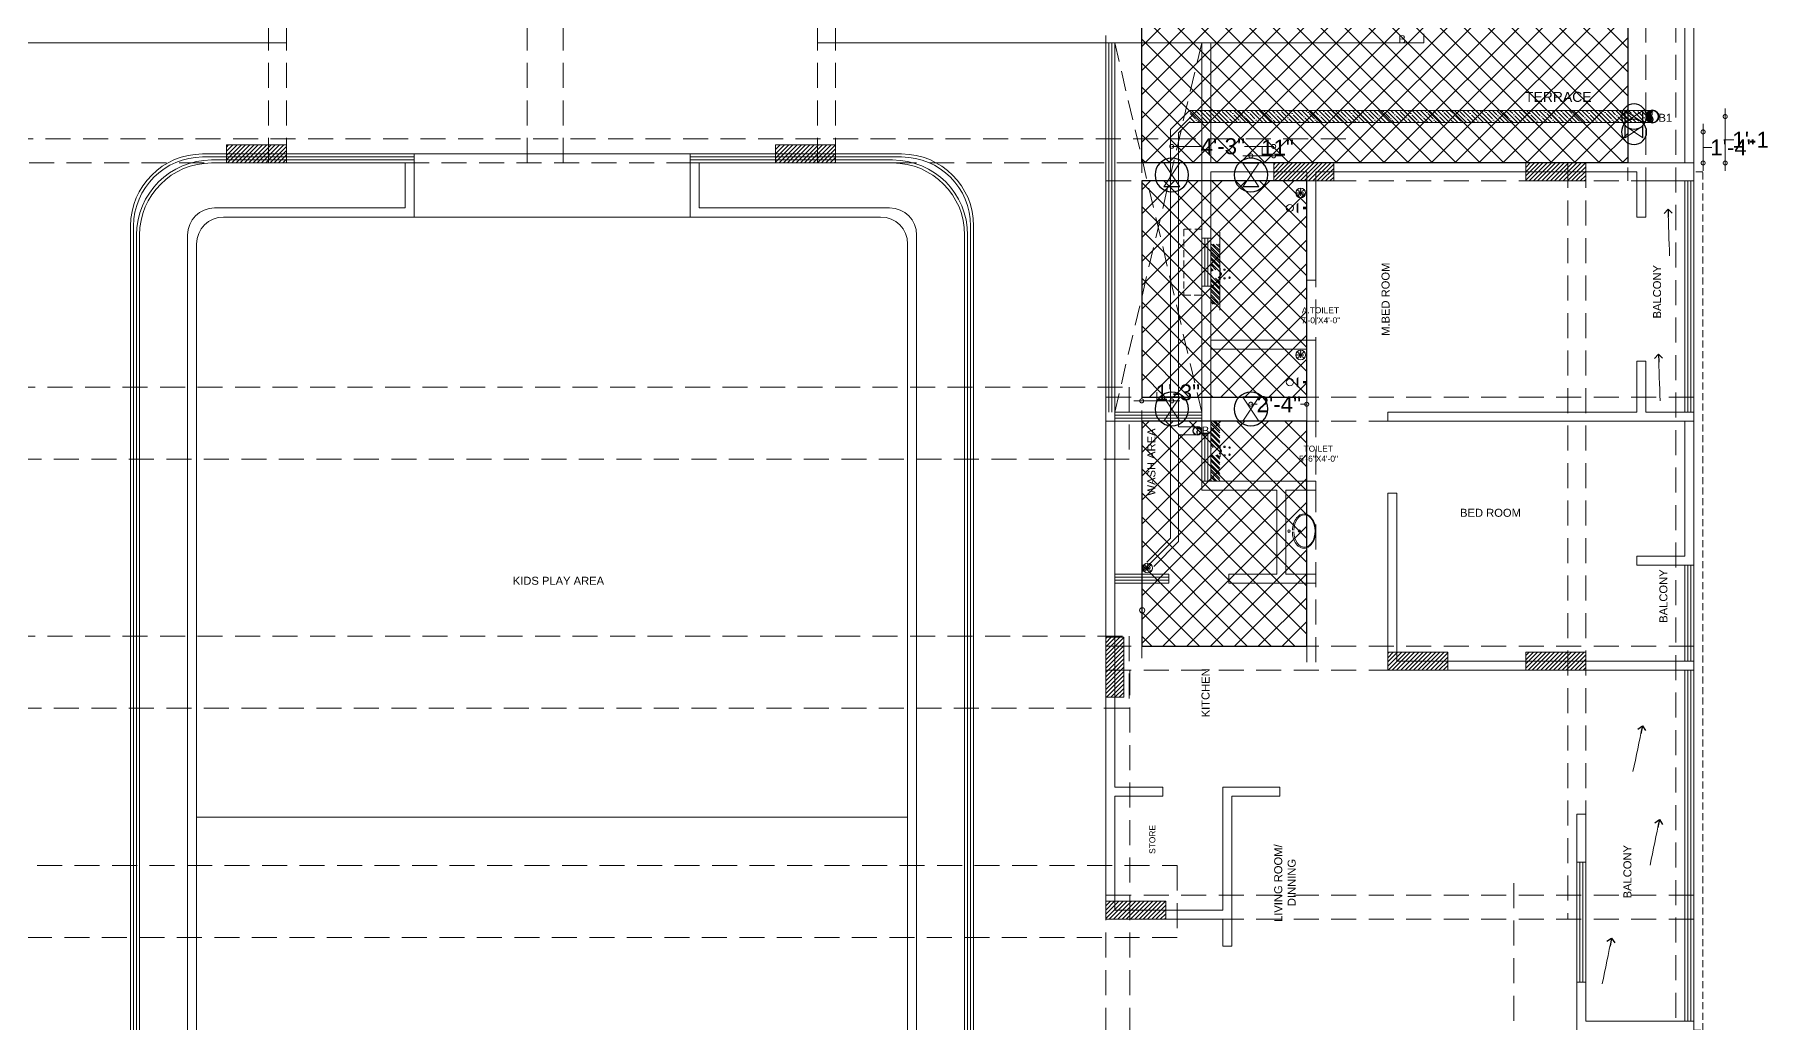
# Model space of a CAD drawing. Header units: inches. Extents: x 1807 to 67852, y 1160 to 20242.
# Drawn here: x 16992 to 17857, y 6923 to 7417 of the extents above; entities that cross this region are included whole.
import ezdxf

# ---------------------------------------------------------------- set-up
doc = ezdxf.new("R2010")
doc.units = ezdxf.units.IN
doc.header["$MEASUREMENT"] = 0
doc.header["$PDMODE"] = 35
doc.linetypes.add('DASHED', pattern=[0.75, 0.5, -0.25])
doc.layers.get('0').update_dxf_attribs({"lineweight": 20})
for name, color, linetype, lineweight in [('$TD_AUDIT_GENERATED_(67B1F)', 8, 'Continuous', 15), ('02WINDOW & DOTTED', 8, 'Continuous', 20), ('06DIM', 194, 'Continuous', 15), ('4 upvc pip hatch', 6, 'Continuous', 5), ('4. UPCV', 6, 'Continuous', 30), ('AP_TEXT', 7, 'Continuous', 13), ('Bathing', 3, 'Continuous', 30), ('COLD WATER', 4, 'Continuous', 30), ('column_01', 7, 'Continuous', 18), ('CUT OUT', 4, 'Continuous', 30), ('Dummy wall', 8, 'Continuous', 18), ('HATCH', 8, 'Continuous', 0), ('HOT LINE', 1, 'Continuous', 30), ('N.WALL', 7, 'Continuous', 25), ('PROJ.', 8, 'DASHED', 20), ('RAILING', 8, 'Continuous', 25), ('Railing 01', 8, 'Continuous', 18), ('SHOP TEXT', 7, 'Continuous', 15), ('SUNK', 216, 'Continuous', 30), ('SUNK HTACH', 165, 'Continuous', 15), ('wall', 7, 'Continuous', 20), ('WINDOW', 8, 'Continuous', 15)]:
    doc.layers.add(name, color=color, linetype=linetype, lineweight=lineweight)
doc.styles.add('Krupalu', font='arial.ttf', dxfattribs={"height": 8})
doc.styles.add('Krupalu 1', font='arial.ttf')
doc.dimstyles.new('Krupalu', dxfattribs={"dimtxt": 4, "dimasz": 4, "dimexe": 0, "dimexo": 0, "dimgap": 0.09, "dimtad": 0, "dimtoh": 1, "dimdec": 0, "dimzin": 3, "dimdsep": 46, "dimlunit": 4, "dimtxsty": 'Krupalu', "dimblk": 'DOTSMALL', "dimcen": 0, "dimse1": 1, "dimse2": 1, "dimclrd": 256, "dimclre": 256, "dimclrt": 7, "dimadec": 0, "dimazin": 0, "dimtfac": 1, "dimtdec": 0, "dimtofl": 0, "dimtmove": 1, "dimatfit": 0, "dimldrblk": 'OPEN90', "dimfxl": 1, "dimtolj": 1, "dimtzin": 0, "dimlwd": -1, "dimarcsym": 0})
pattern_1 = [(45, (-2883.8112, 0), (-1.0606601718, 1.0606601718), [])]
pattern_2 = [(315, (-73972.433, 19385.707), (1.325825215, 1.325825215), []), (315, (-73972.433, 19384.8231), (1.325825215, 1.325825215), [])]
pattern_3 = [(45, (11951.298, -57380.249), (-5.9662135, 5.9662135), []), (135, (11951.298, -57380.249), (-5.9662135, -5.9662135), [])]

# ---------------------------------------------------------------- blocks, each defined once
blk = doc.blocks.new('dfhtutrut')
at = {"layer": 'HATCH'}
h = blk.add_hatch(dxfattribs=at)
h.set_pattern_fill('ANSI31', color=256, scale=12, style=0)
h.set_pattern_definition(pattern_1)
h.paths.add_polyline_path([(142529.43, -630244.48), (142499.43, -630244.48), (142499.43, -630253.48), (142529.43, -630253.48)])
h = blk.add_hatch(dxfattribs=at)
h.set_pattern_fill('ANSI31', color=256, scale=12, style=0)
h.set_pattern_definition(pattern_1)
h.paths.add_polyline_path([(142803.93, -630244.48), (142773.93, -630244.48), (142773.93, -630253.48), (142803.93, -630253.48)])
h = blk.add_hatch(dxfattribs=at)
h.set_pattern_fill('ANSI31', color=256, scale=12, style=0)
h.set_pattern_definition(pattern_1)
h.paths.add_polyline_path([(143022.93, -630262.48), (143052.93, -630262.48), (143052.93, -630253.48), (143022.93, -630253.48)])
h = blk.add_hatch(dxfattribs=at)
h.set_pattern_fill('ANSI31', color=256, scale=12, style=0)
h.set_pattern_definition(pattern_1)
h.paths.add_polyline_path([(143178.93, -630262.48), (143148.93, -630262.48), (143148.93, -630253.48), (143178.93, -630253.48)])
h = blk.add_hatch(dxfattribs=at)
h.set_pattern_fill('ANSI31', color=256, scale=12, style=0)
h.set_pattern_definition(pattern_1)
h.paths.add_polyline_path([(142938.93, -630490.48), (142938.93, -630520.48), (142947.93, -630520.48), (142947.93, -630490.48)])
h = blk.add_hatch(dxfattribs=at)
h.set_pattern_fill('ANSI31', color=256, scale=12, style=0)
h.set_pattern_definition(pattern_1)
h.paths.add_polyline_path([(143079.93, -630506.98), (143109.93, -630506.98), (143109.93, -630497.98), (143079.93, -630497.98)])
h = blk.add_hatch(dxfattribs=at)
h.set_pattern_fill('ANSI31', color=256, scale=12, style=0)
h.set_pattern_definition(pattern_1)
h.paths.add_polyline_path([(143178.93, -630506.98), (143148.93, -630506.98), (143148.93, -630497.98), (143178.93, -630497.98)])
h = blk.add_hatch(dxfattribs=at)
h.set_pattern_fill('ANSI31', color=256, scale=12, style=0)
h.set_pattern_definition(pattern_1)
h.paths.add_polyline_path([(142938.93, -630631.48), (142968.93, -630631.48), (142968.93, -630622.48), (142938.93, -630622.48)])
at = {"layer": 'column_01'}
for points in [[(142529.43, -630244.48), (142499.43, -630244.48), (142499.43, -630253.48), (142529.43, -630253.48)], [(142803.93, -630244.48), (142773.93, -630244.48), (142773.93, -630253.48), (142803.93, -630253.48)], [(143022.93, -630262.48), (143052.93, -630262.48), (143052.93, -630253.48), (143022.93, -630253.48)], [(143178.93, -630262.48), (143148.93, -630262.48), (143148.93, -630253.48), (143178.93, -630253.48)], [(142938.93, -630490.48), (142938.93, -630520.48), (142947.93, -630520.48), (142947.93, -630490.48)], [(143079.93, -630506.98), (143109.93, -630506.98), (143109.93, -630497.98), (143079.93, -630497.98)], [(143178.93, -630506.98), (143148.93, -630506.98), (143148.93, -630497.98), (143178.93, -630497.98)], [(142938.93, -630631.48), (142968.93, -630631.48), (142968.93, -630622.48), (142938.93, -630622.48)]]:
    blk.add_lwpolyline(points, close=True, dxfattribs=at)
blk = doc.blocks.new('_DotSmall')
at = {"color": 0, "linetype": 'ByBlock', "const_width": 0.5}
blk.add_lwpolyline([(-0.0625, 0, 1), (0.0625, 0, 1)], format="xyb", close=True, dxfattribs=at)
blk = doc.blocks.new('_Open90')
at = {"color": 0, "linetype": 'ByBlock', "lineweight": -2}
for p, q in [((0, 0), (-1, 0)), ((-0.5, 0.5), (0, 0)), ((0, 0), (-0.5, -0.5))]:
    blk.add_line(p, q, dxfattribs=at)
blk = doc.blocks.new('zw$137B')
at = {"layer": '$TD_AUDIT_GENERATED_(67B1F)', "linetype": 'DASHED', "lineweight": -2, "ltscale": 25}
for p, q in [((-144, -268.5), (-144, 94.5)), ((-135, -268.5), (-135, 94.5)), ((130.5, -268.5), (130.5, 85.5)), ((139.5, -268.5), (139.5, 85.5)), ((535.5, 85.5), (535.5, -277.5)), ((544.5, 85.5), (544.5, -277.5)), ((559.5, 85.5), (559.5, -1140)), ((568.5, 85.5), (568.5, -1140)), ((274.5, -148.5), (274.5, -516)), ((292.5, -148.5), (292.5, -516)), ((394.5, -256.5), (-291, -256.5)), ((292.5, -268.5), (-291, -268.5)), ((568.5, -268.5), (394.5, -268.5)), ((505.5, -268.5), (505.5, -646.5)), ((514.5, -268.5), (514.5, -646.5)), ((568.5, -277.5), (274.5, -277.5)), ((568.5, -385.5), (274.5, -385.5)), ((568.5, -397.5), (274.5, -397.5)), ((568.5, -510), (274.5, -510)), ((568.5, -522), (274.5, -522)), ((274.5, -522), (274.5, -1140)), ((286.5, -522), (286.5, -1140)), ((568.5, -634.5), (274.5, -634.5)), ((568.5, -646.5), (274.5, -646.5))]:
    blk.add_line(p, q, dxfattribs=at)
at = {"layer": '$TD_AUDIT_GENERATED_(67B1F)', "color": 3, "linetype": 'DASHED', "lineweight": -2, "ltscale": 25}
for p, q in [((-14.66, -268.5), (-14.66, -148.5)), ((3.34, -268.5), (3.34, -148.5))]:
    blk.add_line(p, q, dxfattribs=at)
at = {"layer": '$TD_AUDIT_GENERATED_(67B1F)', "color": 1, "linetype": 'DASHED', "lineweight": -2, "ltscale": 25}
for p, q in [((-316.03, -619.75), (310.16, -619.75)), ((310.16, -619.75), (310.16, -655.75)), ((310.16, -655.75), (-316.03, -655.75))]:
    blk.add_line(p, q, dxfattribs=at)
at = {"layer": '$TD_AUDIT_GENERATED_(67B1F)', "linetype": 'DASHED', "lineweight": -2, "ltscale": 25}
for points in [[(568.5, -268.5), (568.5, -277.5)], [(375, -280.5), (375, -522)], [(379.5, -280.5), (379.5, -522)], [(478.5, -628.5), (478.5, -780)], [(514.5, -628.5), (514.5, -780)]]:
    blk.add_lwpolyline(points, dxfattribs=at)
at = {"layer": '$TD_AUDIT_GENERATED_(67B1F)', "color": 1, "linetype": 'DASHED', "lineweight": -2, "ltscale": 25}
for points in [[(-292.03, -380.5), (286.16, -380.5), (286.16, -416.5), (-292.03, -416.5)], [(-292.03, -505), (286.16, -505), (286.16, -541), (-292.03, -541)]]:
    blk.add_lwpolyline(points, close=True, dxfattribs=at)
blk = doc.blocks.new('GFH')
at = {"layer": 'COLD WATER'}
blk.add_circle((-276670.51, -106831.17), 6.3, dxfattribs=at)
at = {"layer": 'HATCH'}
for p, q in [((-276667.51, -106826.67), (-276673.51, -106835.67)), ((-276673.51, -106826.67), (-276667.51, -106835.67))]:
    blk.add_line(p, q, dxfattribs=at)
at = {"layer": 'HOT LINE', "ltscale": 10}
for p, q in [((-276673.51, -106826.67), (-276667.51, -106826.67)), ((-276673.51, -106835.67), (-276667.51, -106835.67))]:
    blk.add_line(p, q, dxfattribs=at)
blk = doc.blocks.new('cutout')
at = {"layer": 'COLD WATER', "color": 2}
blk.add_circle((18212, 6888.2, 5.3), 19.6, dxfattribs=at)
at = {"layer": 'HATCH'}
for p, q in [((18221.4, 6902.1, 5.3), (18202.7, 6874.2, 5.3)), ((18202.7, 6902.1, 5.3), (18221.4, 6874.2, 5.3))]:
    blk.add_line(p, q, dxfattribs=at)
at = {"layer": 'HOT LINE', "ltscale": 10}
for p, q in [((18202.7, 6902.1, 5.3), (18221.4, 6902.1, 5.3)), ((18202.7, 6874.2, 5.3), (18221.4, 6874.2, 5.3))]:
    blk.add_line(p, q, dxfattribs=at)
blk = doc.blocks.new('*D54')
at = {"layer": '06DIM'}
for p, q in [((17600.36, 7356.42), (17596.36, 7356.42)), ((17600.36, 7356.42), (17611.78, 7356.42)), ((17606.25, 7360.57), (17606.07, 7360.57)), ((17606.07, 7360.57), (17606.07, 7356.42)), ((17611.78, 7356.42), (17615.78, 7356.42))]:
    blk.add_line(p, q, dxfattribs=at)
at = {"layer": 'Defpoints', "color": 0}
for p in [(17611.78, 7356.42), (17600.36, 7346.85), (17611.78, 7346.85)]:
    blk.add_point(p, dxfattribs=at)
at = {"layer": '06DIM', "xscale": 4, "yscale": 4, "zscale": 4}
blk.add_blockref('_DotSmall', (17600.36, 7356.42), dxfattribs=at)
at = {"layer": '06DIM', "xscale": 4, "yscale": 4, "zscale": 4, "rotation": 180}
blk.add_blockref('_DotSmall', (17611.78, 7356.42), dxfattribs=at)
at = {"layer": '06DIM', "color": 7, "insert": (17613.67, 7360.57), "char_height": 8, "attachment_point": 5, "style": 'Krupalu'}
blk.add_mtext('\\A1;11"', dxfattribs=at)
blk = doc.blocks.new('*D55')
at = {"layer": '06DIM'}
for p, q in [((17560.84, 7361.17), (17575.43, 7361.17)), ((17611.78, 7361.17), (17597.19, 7361.17))]:
    blk.add_line(p, q, dxfattribs=at)
at = {"layer": 'Defpoints', "color": 0}
for p in [(17611.78, 7361.17), (17560.84, 7346.85), (17611.78, 7346.85)]:
    blk.add_point(p, dxfattribs=at)
at = {"layer": '06DIM', "xscale": 4, "yscale": 4, "zscale": 4, "rotation": 180}
blk.add_blockref('_DotSmall', (17560.84, 7361.17), dxfattribs=at)
at = {"layer": '06DIM', "xscale": 4, "yscale": 4, "zscale": 4}
blk.add_blockref('_DotSmall', (17611.78, 7361.17), dxfattribs=at)
at = {"layer": '06DIM', "color": 7, "insert": (17586.31, 7361.17), "char_height": 8, "attachment_point": 5, "style": 'Krupalu'}
blk.add_mtext('\\A1;4\'-3"', dxfattribs=at)
blk = doc.blocks.new('*D56')
at = {"layer": '06DIM'}
for p, q in [((17826.47, 7368.4), (17826.47, 7372.4)), ((17826.47, 7368.4), (17826.47, 7352.85)), ((17830.62, 7360.63), (17826.47, 7360.63)), ((17830.8, 7360.63), (17830.62, 7360.63)), ((17826.47, 7352.85), (17826.47, 7348.85))]:
    blk.add_line(p, q, dxfattribs=at)
at = {"layer": 'Defpoints', "color": 0}
for p in [(17791.92, 7368.4), (17791.92, 7352.85), (17826.47, 7352.85)]:
    blk.add_point(p, dxfattribs=at)
at = {"layer": '06DIM', "xscale": 4, "yscale": 4, "zscale": 4}
for p, rotation in [((17826.47, 7368.4), 270), ((17826.47, 7352.85), 90)]:
    blk.add_blockref('_DotSmall', p, dxfattribs=dict(at, rotation=rotation))
at = {"layer": '06DIM', "color": 7, "insert": (17841.14, 7360.63), "char_height": 8, "attachment_point": 5, "style": 'Krupalu'}
blk.add_mtext('\\A1;1\'-4"', dxfattribs=at)
blk = doc.blocks.new('*D57')
at = {"layer": '06DIM'}
for p, q in [((17837.52, 7376.06), (17837.52, 7380.06)), ((17837.52, 7376.06), (17837.52, 7352.85)), ((17841.67, 7364.45), (17837.52, 7364.45)), ((17841.85, 7364.45), (17841.67, 7364.45)), ((17837.52, 7352.85), (17837.52, 7348.85))]:
    blk.add_line(p, q, dxfattribs=at)
at = {"layer": 'Defpoints', "color": 0}
for p in [(17791.92, 7376.06), (17791.03, 7352.85), (17837.52, 7352.85)]:
    blk.add_point(p, dxfattribs=at)
at = {"layer": '06DIM', "xscale": 4, "yscale": 4, "zscale": 4}
for p, rotation in [((17837.52, 7376.06), 270), ((17837.52, 7352.85), 90)]:
    blk.add_blockref('_DotSmall', p, dxfattribs=dict(at, rotation=rotation))
at = {"layer": '06DIM', "color": 7, "insert": (17855.31, 7364.45), "char_height": 8, "attachment_point": 5, "style": 'Krupalu'}
blk.add_mtext('\\A1;1\'-11"', dxfattribs=at)
blk = doc.blocks.new('*D58')
at = {"layer": '06DIM'}
for p, q in [((17553.49, 7238.14), (17553.31, 7238.14)), ((17553.31, 7238.14), (17553.31, 7233.92)), ((17545.78, 7233.92), (17541.78, 7233.92)), ((17560.84, 7233.92), (17545.78, 7233.92)), ((17560.84, 7233.92), (17564.84, 7233.92))]:
    blk.add_line(p, q, dxfattribs=at)
at = {"layer": 'Defpoints', "color": 0}
for p in [(17545.78, 7233.92), (17545.78, 7229.85), (17560.84, 7229.85)]:
    blk.add_point(p, dxfattribs=at)
at = {"layer": '06DIM', "xscale": 4, "yscale": 4, "zscale": 4}
blk.add_blockref('_DotSmall', (17545.78, 7233.92), dxfattribs=at)
at = {"layer": '06DIM', "xscale": 4, "yscale": 4, "zscale": 4, "rotation": 180}
blk.add_blockref('_DotSmall', (17560.84, 7233.92), dxfattribs=at)
at = {"layer": '06DIM', "color": 7, "insert": (17563.84, 7238.14), "char_height": 8, "attachment_point": 5, "style": 'Krupalu'}
blk.add_mtext('\\A1;1\'-3"', dxfattribs=at)
blk = doc.blocks.new('*D59')
at = {"layer": '06DIM'}
for p, q in [((17600.36, 7232.27), (17603.53, 7232.27)), ((17628.28, 7232.27), (17625.11, 7232.27))]:
    blk.add_line(p, q, dxfattribs=at)
at = {"layer": 'Defpoints', "color": 0}
for p in [(17600.36, 7229.85), (17628.28, 7232.27), (17628.28, 7229.85)]:
    blk.add_point(p, dxfattribs=at)
at = {"layer": '06DIM', "xscale": 4, "yscale": 4, "zscale": 4, "rotation": 180}
blk.add_blockref('_DotSmall', (17600.36, 7232.27), dxfattribs=at)
at = {"layer": '06DIM', "xscale": 4, "yscale": 4, "zscale": 4}
blk.add_blockref('_DotSmall', (17628.28, 7232.27), dxfattribs=at)
at = {"layer": '06DIM', "color": 7, "insert": (17614.32, 7232.27), "char_height": 8, "attachment_point": 5, "style": 'Krupalu'}
blk.add_mtext('\\A1;2\'-4"', dxfattribs=at)

msp = doc.modelspace()

# ---------------------------------------------------------------- hatches: boundary and pattern name
at = {"layer": '4 upvc pip hatch', "lineweight": 5}
h = msp.add_hatch(dxfattribs=at)
h.set_pattern_fill('ANSI35', color=8, scale=12, angle=180, style=0)
h.set_pattern_definition([(135, (41561.6698, -1766.971), (2.12132034, 2.12132034), []), (135, (41559.5484, -1766.971), (2.12132034, 2.12132034), [3.75, -0.75, 0, -0.75])])
h.paths.add_polyline_path([(17797.78, 7373.07), (17569.67, 7373.07), (17569.67, 7379.07), (17797.78, 7379.07)])
at = {"layer": '4 upvc pip hatch', "lineweight": 5, "ltscale": 10}
h = msp.add_hatch(dxfattribs=at)
h.set_pattern_fill('ANSI31', color=8, scale=3, angle=180, style=0)
h.set_pattern_definition([(225, (81485.6785, 148102.01843), (0.2651650429, -0.2651650429), [])])
edge = h.paths.add_edge_path()
edge.add_spline(control_points=[(17801.29, 7379.05), (17800.88, 7378.49), (17799.85, 7377.1), (17802.12, 7375.04), (17801.13, 7373.64), (17800.73, 7373.08)], knot_values=[0, 0, 0, 0, 1.259254, 3.09623, 4.348223, 4.348223, 4.348223, 4.348223], degree=3, periodic=0)
edge.add_arc((17801.08, 7376.06), 3, 83.26204, 180)
edge.add_arc((17801.08, 7376.06), 3, 180, 265.93661)
h = msp.add_hatch(dxfattribs=at)
h.set_pattern_fill('ANSI31', color=8, scale=2, angle=360, style=0)
h.set_pattern_definition([(135, (60021.93585, -86593.93658), (0.1767766953, 0.1767766953), [])])
edge = h.paths.add_edge_path()
edge.add_spline(control_points=[(17573.44, 7220.97), (17573.72, 7220.59), (17574.4, 7219.67), (17572.89, 7218.29), (17573.55, 7217.36), (17573.82, 7216.99)], knot_values=[0, 0, 0, 0, 1.259254, 3.09623, 4.348223, 4.348223, 4.348223, 4.348223], degree=3, periodic=0)
edge.add_arc((17573.58, 7218.97), 2, 0, 96.73796, ccw=False)
edge.add_arc((17573.58, 7218.97), 2, 274.06339, 360, ccw=False)
h = msp.add_hatch(dxfattribs=at)
h.set_pattern_fill('ANSI31', color=8, scale=2, angle=360, style=0)
h.set_pattern_definition([(135, (60021.93585, -86593.93658), (0.1767766953, 0.1767766953), [])])
edge = h.paths.add_edge_path()
edge.add_spline(control_points=[(17573.44, 7220.97), (17573.72, 7220.59), (17574.4, 7219.67), (17572.89, 7218.29), (17573.55, 7217.36), (17573.82, 7216.99)], knot_values=[0, 0, 0, 0, 1.259254, 3.09623, 4.348223, 4.348223, 4.348223, 4.348223], degree=3, periodic=0)
edge.add_arc((17573.58, 7218.97), 2, 0, 96.73796, ccw=False)
edge.add_arc((17573.58, 7218.97), 2, 274.06339, 360, ccw=False)
at = {"layer": 'Bathing', "lineweight": 5}
h = msp.add_hatch(color=8, dxfattribs=at)
h.paths.add_polyline_path([(17626.49, 7330.97), (17626.49, 7329.74), (17628.28, 7329.74), (17628.28, 7330.97)])
h.paths.add_polyline_path([(17623.29, 7328.23), (17624.11, 7327.66), (17624.11, 7333.04), (17623.29, 7332.24)])
for points in [[(17584.78, 7294.37), (17585.28, 7294.37), (17585.28, 7300.33), (17584.78, 7300.33)], [(17584.78, 7294.37), (17584.78, 7300.33), (17585.28, 7300.33), (17585.28, 7298.42, -0.636861), (17585.28, 7296.29), (17585.28, 7294.37)], [(17584.78, 7205.87), (17585.28, 7205.87), (17585.28, 7211.83), (17584.78, 7211.83)], [(17584.78, 7205.87), (17584.78, 7211.83), (17585.28, 7211.83), (17585.28, 7209.92, -0.636861), (17585.28, 7207.79), (17585.28, 7205.87)]]:
    msp.add_hatch(color=8, dxfattribs=at).paths.add_polyline_path(points)
h = msp.add_hatch(color=8, dxfattribs=at)
h.paths.add_polyline_path([(17626.49, 7243.86), (17626.49, 7242.63), (17628.28, 7242.63), (17628.28, 7243.86)])
h.paths.add_polyline_path([(17623.29, 7241.12), (17624.11, 7240.55), (17624.11, 7245.93), (17623.29, 7245.13)])
at = {"layer": 'Dummy wall', "lineweight": 5, "ltscale": 10}
h = msp.add_hatch(dxfattribs=at)
h.set_pattern_fill('ANSI32', color=8, scale=5, angle=270, style=0)
h.set_pattern_definition(pattern_2)
h.paths.add_polyline_path([(17584.78, 7294.37), (17584.78, 7292.82), (17584.78, 7284.2), (17583.65, 7282.35), (17580.28, 7282.35), (17580.28, 7291.35), (17580.28, 7312.35), (17580.64, 7312.35), (17580.64, 7298.12, 0.091616), (17580.5, 7297.35, 1), (17584.78, 7297.35)])
h = msp.add_hatch(dxfattribs=at)
h.set_pattern_fill('ANSI32', color=8, scale=5, angle=270, style=0)
h.set_pattern_definition(pattern_2)
h.paths.add_polyline_path([(17584.64, 7312.35), (17584.64, 7298.12, 0.688072), (17580.64, 7298.12), (17580.64, 7312.35)])
h = msp.add_hatch(dxfattribs=at)
h.set_pattern_fill('ANSI32', color=8, scale=5, angle=270, style=0)
h.set_pattern_definition(pattern_2)
h.paths.add_polyline_path([(17580.28, 7223.85), (17584.78, 7223.85), (17584.78, 7213.3), (17584.78, 7211.83), (17584.78, 7208.85, 2.414214), (17582.64, 7206.71, 0.408178), (17584.78, 7208.81), (17584.78, 7205.87), (17584.78, 7204.32), (17584.78, 7193.85), (17580.28, 7193.85), (17580.28, 7217.85)])
at = {"layer": 'SUNK HTACH', "ltscale": 10}
h = msp.add_hatch(dxfattribs=at)
h.set_pattern_fill('ANSI37', color=8, scale=67.5, style=0)
h.set_pattern_definition([(45, (11951.298, -57380.249), (-5.9662135, 5.9662135), []), (135, (11951.298, -57380.249), (-5.9662135, -5.9662135), [])])
h.paths.add_polyline_path([(17545.78, 7460.85), (17788.78, 7460.85), (17788.78, 7352.85), (17545.78, 7352.85)])
h = msp.add_hatch(dxfattribs=at)
h.set_pattern_fill('ANSI37', color=8, scale=67.5, style=0)
h.set_pattern_definition(pattern_3)
h.paths.add_polyline_path([(17545.78, 7235.85), (17628.28, 7235.85), (17628.28, 7343.85), (17545.78, 7343.85)])
h = msp.add_hatch(dxfattribs=at)
h.set_pattern_fill('ANSI37', color=8, scale=67.5, style=0)
h.set_pattern_definition(pattern_3)
h.paths.add_polyline_path([(17628.28, 7223.85), (17545.78, 7223.85), (17545.78, 7111.35), (17628.28, 7111.35)])

# ---------------------------------------------------------------- linework, layer by layer
at = {"layer": '02WINDOW & DOTTED', "color": 8, "linetype": 'DASHED', "lineweight": 5, "ltscale": 20}
for p, q in [((17575.78, 7228.35), (17532.28, 7412.85)), ((17575.78, 7412.85), (17532.28, 7228.35))]:
    msp.add_line(p, q, dxfattribs=at)
at = {"layer": '4. UPCV', "color": 8, "lineweight": 5, "ltscale": 10}
for p, q in [((17560.2, 7369.59), (17569.67, 7379.06)), ((17564.2, 7367.94), (17569.32, 7373.06)), ((17801.08, 7373.06), (17569.32, 7373.06)), ((17801.08, 7379.06), (17569.67, 7379.06)), ((17560.2, 7369.59), (17560.2, 7165.23)), ((17564.2, 7367.94), (17564.2, 7220.97)), ((17564.2, 7216.97), (17564.2, 7163.57)), ((17548.33, 7153.35), (17560.2, 7165.23)), ((17551.78, 7151.15), (17564.2, 7163.57))]:
    msp.add_line(p, q, dxfattribs=at)
at = {"layer": '4. UPCV', "color": 8, "lineweight": 5}
for p, q in [((17573.58, 7220.97, -3.91), (17564.2, 7220.97, -3.91)), ((17573.58, 7216.97, -3.91), (17564.2, 7216.97, -3.91))]:
    msp.add_line(p, q, dxfattribs=at)
at = {"layer": '4. UPCV', "color": 8, "lineweight": 5, "ltscale": 10}
for centre, radius in [((17801.08, 7376.06), 3.3), ((17801.08, 7376.06), 3), ((17573.58, 7218.97, -3.91), 2.2), ((17573.58, 7218.97, -3.91), 2.2), ((17573.58, 7218.97, -3.91), 2), ((17573.58, 7218.97, -3.91), 2)]:
    msp.add_circle(centre, radius, dxfattribs=at)
for points, knots in [([(17801.29, 7379.05), (17800.88, 7378.49), (17799.85, 7377.1), (17802.12, 7375.04), (17801.13, 7373.64), (17800.73, 7373.08)], [0, 0, 0, 0, 1.888881, 4.644345, 6.522333, 6.522333, 6.522333, 6.522333]), ([(17573.44, 7220.97, -3.91), (17573.72, 7220.59, -3.91), (17574.4, 7219.67, -3.91), (17572.89, 7218.29, -3.91), (17573.55, 7217.36, -3.91), (17573.82, 7216.99, -3.91)], [0, 0, 0, 0, 1.259254, 3.096229, 4.348222, 4.348222, 4.348222, 4.348222]), ([(17573.44, 7220.97, -3.91), (17573.72, 7220.59, -3.91), (17574.4, 7219.67, -3.91), (17572.89, 7218.29, -3.91), (17573.55, 7217.36, -3.91), (17573.82, 7216.99, -3.91)], [0, 0, 0, 0, 1.259254, 3.096229, 4.348222, 4.348222, 4.348222, 4.348222])]:
    msp.add_open_spline(points, degree=3, knots=knots, dxfattribs=at)
at = {"layer": 'Bathing', "color": 8, "lineweight": 5}
for centre, radius in [((17625.28, 7337.85), 2.42), ((17623.84, 7339.3), 0.129), ((17624.33, 7338.81), 0.129), ((17624.85, 7338.29), 0.129), ((17625.28, 7339.72), 0.129), ((17625.28, 7339), 0.129), ((17625.28, 7338.36), 0.129), ((17625.72, 7338.29), 0.129), ((17626.24, 7338.81), 0.129), ((17626.73, 7339.3), 0.129), ((17623.34, 7337.85), 0.129), ((17623.34, 7337.85), 0.129), ((17623.84, 7336.41), 0.129), ((17624.05, 7337.85), 0.129), ((17624.05, 7337.85), 0.129), ((17624.33, 7336.9), 0.129), ((17624.78, 7337.85), 0.129), ((17624.78, 7337.85), 0.129), ((17624.85, 7337.42), 0.129), ((17625.28, 7337.85), 0.129), ((17625.28, 7337.35), 0.129), ((17625.28, 7336.7), 0.129), ((17625.72, 7337.42), 0.129), ((17625.79, 7337.85), 0.129), ((17625.79, 7337.85), 0.129), ((17626.24, 7336.9), 0.129), ((17626.51, 7337.85), 0.129), ((17626.51, 7337.85), 0.129), ((17626.73, 7336.41), 0.129), ((17587.18, 7299.46, 2), 0.361), ((17587.18, 7299.46, 2), 0.361), ((17587.18, 7295.16, 2), 0.361), ((17587.18, 7295.16, 2), 0.361), ((17589.74, 7299.1, 2), 0.361), ((17589.74, 7299.1, 2), 0.361), ((17589.74, 7295.52, 2), 0.361), ((17589.74, 7295.52, 2), 0.361), ((17625.28, 7256.85), 2.42), ((17623.34, 7256.85), 0.129), ((17623.34, 7256.85), 0.129), ((17623.84, 7258.3), 0.129), ((17623.84, 7255.41), 0.129), ((17624.05, 7256.85), 0.129), ((17624.05, 7256.85), 0.129), ((17624.33, 7257.81), 0.129), ((17624.33, 7255.9), 0.129), ((17624.78, 7256.85), 0.129), ((17624.78, 7256.85), 0.129), ((17624.85, 7257.29), 0.129), ((17624.85, 7256.42), 0.129), ((17625.28, 7258.72), 0.129), ((17625.28, 7258), 0.129), ((17625.28, 7257.36), 0.129), ((17625.28, 7256.85), 0.129), ((17625.28, 7256.35), 0.129), ((17625.28, 7255.7), 0.129), ((17625.72, 7257.29), 0.129), ((17625.72, 7256.42), 0.129), ((17625.79, 7256.85), 0.129), ((17625.79, 7256.85), 0.129), ((17626.24, 7257.81), 0.129), ((17626.24, 7255.9), 0.129), ((17626.51, 7256.85), 0.129), ((17626.51, 7256.85), 0.129), ((17626.73, 7258.3), 0.129), ((17626.73, 7255.41), 0.129), ((17587.18, 7210.96, -2), 0.361), ((17587.18, 7210.96, -2), 0.361), ((17589.74, 7210.6, -2), 0.361), ((17589.74, 7210.6, -2), 0.361), ((17587.18, 7206.66, -2), 0.361), ((17587.18, 7206.66, -2), 0.361), ((17589.74, 7207.02, -2), 0.361), ((17589.74, 7207.02, -2), 0.361), ((17619.4, 7168.83), 0.616), ((17624.62, 7168.89), 0.548), ((17624.62, 7168.89), 0.403), ((17548.78, 7150.35), 2.42), ((17546.84, 7150.35), 0.129), ((17546.84, 7150.35), 0.129), ((17547.33, 7151.8), 0.129), ((17547.33, 7148.91), 0.129), ((17547.55, 7150.35), 0.129), ((17547.55, 7150.35), 0.129), ((17547.82, 7151.31), 0.129), ((17547.82, 7149.4), 0.129), ((17548.27, 7150.35), 0.129), ((17548.27, 7150.35), 0.129), ((17548.35, 7150.79), 0.129), ((17548.35, 7149.92), 0.129), ((17548.78, 7152.22), 0.129), ((17548.78, 7151.5), 0.129), ((17548.78, 7150.86), 0.129), ((17548.78, 7150.35), 0.129), ((17548.78, 7149.85), 0.129), ((17548.78, 7149.2), 0.129), ((17549.21, 7150.79), 0.129), ((17549.21, 7149.92), 0.129), ((17549.29, 7150.35), 0.129), ((17549.29, 7150.35), 0.129), ((17549.74, 7151.31), 0.129), ((17549.74, 7149.4), 0.129), ((17550.01, 7150.35), 0.129), ((17550.01, 7150.35), 0.129), ((17550.23, 7151.8), 0.129), ((17550.23, 7148.91), 0.129)]:
    msp.add_circle(centre, radius, dxfattribs=at)
at = {"layer": 'Bathing', "color": 8, "lineweight": 5, "ltscale": 3}
for centre in [(17619.87, 7330.35), (17619.87, 7243.24)]:
    msp.add_circle(centre, 1.78, dxfattribs=at)
at = {"layer": 'Bathing', "color": 8, "lineweight": 5, "extrusion": (2.76424e-10, -0.000530124, 1)}
msp.add_circle((17546.05, 7129.25, -3.33), 1.32, dxfattribs=at)
at = {"layer": 'Bathing', "color": 8, "lineweight": 5}
msp.add_ellipse((17627.13, 7168.89), major_axis=(0, 8.06), ratio=0.663758, start_param=1.630196, end_param=7.796446, dxfattribs=at)
for points, knots in [([(17621.1, 7168.51), (17621.12, 7167.46), (17621.28, 7166.42), (17621.9, 7164.33), (17622.4, 7163.3), (17623.66, 7161.64), (17624.43, 7161), (17625.88, 7160.38), (17626.52, 7160.26), (17627.78, 7160.33), (17628.41, 7160.51), (17629.57, 7161.15), (17630.11, 7161.6), (17631.06, 7162.7), (17631.47, 7163.36), (17632.29, 7165.15), (17632.6, 7166.37), (17632.85, 7168.89), (17632.78, 7170.19), (17632.26, 7172.62), (17631.81, 7173.75), (17630.61, 7175.63), (17629.86, 7176.38), (17628.36, 7177.21), (17627.65, 7177.4), (17626.94, 7177.4)], [1.610972, 1.610972, 1.610972, 1.610972, 1.985827, 1.985827, 2.425311, 2.425311, 2.864794, 2.864794, 3.176532, 3.176532, 3.48827, 3.48827, 3.800008, 3.800008, 4.111746, 4.111746, 4.567037, 4.567037, 5.022328, 5.022328, 5.477619, 5.477619, 5.93291, 5.93291, 6.283185, 6.283185, 6.283185, 6.283185]), ([(17626.94, 7177.4), (17626.47, 7177.4), (17626.01, 7177.32), (17624.7, 7176.86), (17623.91, 7176.28), (17622.58, 7174.71), (17622.05, 7173.71), (17621.33, 7171.56), (17621.13, 7170.41), (17621.1, 7169.24)], [0, 0, 0, 0, 0.227893, 0.227893, 0.667377, 0.667377, 1.10686, 1.10686, 1.523521, 1.523521, 1.523521, 1.523521])]:
    msp.add_open_spline(points, degree=3, knots=knots, dxfattribs=at)
at = {"layer": 'PROJ.', "color": 8, "lineweight": 5, "ltscale": 7}
for points in [[(17821.78, 6919.35), (17826.28, 6919.35), (17826.28, 7348.35), (17821.78, 7348.35)], [(17575.78, 7319.85), (17566.78, 7319.85), (17566.78, 7286.85), (17575.78, 7286.85)]]:
    msp.add_lwpolyline(points, dxfattribs=at)
at = {"layer": 'RAILING', "color": 8, "lineweight": 5}
for p, q in [((17527.78, 7228.35), (17527.78, 7412.85)), ((17529.28, 7228.35), (17529.28, 7412.85)), ((17530.78, 7228.35), (17530.78, 7412.85)), ((17532.28, 7228.35), (17532.28, 7412.85)), ((17076.28, 7357.35), (17182.03, 7357.35)), ((17076.28, 7355.85), (17182.03, 7355.85)), ((17320.03, 7357.35), (17425.78, 7357.35)), ((17320.03, 7355.85), (17425.78, 7355.85)), ((17080.78, 7354.35), (17182.03, 7354.35)), ((17080.78, 7352.85), (17182.03, 7352.85)), ((17320.03, 7354.35), (17421.28, 7354.35)), ((17320.03, 7352.85), (17421.28, 7352.85)), ((17817.28, 7343.85), (17817.28, 7228.35)), ((17821.78, 7343.85), (17821.78, 7228.35)), ((17040.28, 7321.35), (17040.28, 6554.85)), ((17041.78, 7321.35), (17041.78, 6554.85)), ((17460.28, 7321.35), (17460.28, 6554.62)), ((17461.78, 7321.35), (17461.78, 6554.6)), ((17043.28, 7316.85), (17043.28, 6554.85)), ((17044.78, 7316.85), (17044.78, 6554.85)), ((17457.28, 7316.85), (17457.28, 6554.65)), ((17458.78, 7316.85), (17458.78, 6554.63)), ((17532.28, 7228.35), (17575.78, 7228.35)), ((17532.28, 7223.85), (17575.78, 7223.85)), ((17817.28, 7151.85), (17817.28, 7103.85)), ((17821.78, 7151.85), (17821.78, 7103.85)), ((17817.28, 7099.35), (17817.28, 6923.85)), ((17821.78, 7099.35), (17821.78, 6923.85))]:
    msp.add_line(p, q, dxfattribs=at)
for centre, radius, start, end in [((17076.28, 7321.35), 36, 90, 180), ((17076.28, 7321.35), 34.5, 90, 180), ((17425.78, 7321.35), 36, 0, 90), ((17425.78, 7321.35), 34.5, 0, 90), ((17080.78, 7316.85), 37.5, 90, 180), ((17080.78, 7316.85), 36, 90, 180), ((17421.28, 7316.85), 37.5, 0, 90), ((17421.28, 7316.85), 36, 0, 90)]:
    msp.add_arc(centre, radius, start, end, dxfattribs=at)
at = {"layer": 'Railing 01', "color": 8, "lineweight": 5}
for p, q in [((17818.78, 7343.85), (17818.78, 7228.35)), ((17820.28, 7343.85), (17820.28, 7228.35)), ((17532.28, 7226.85), (17575.78, 7226.85)), ((17532.28, 7225.35), (17575.78, 7225.35)), ((17818.78, 7151.85), (17818.78, 7103.85)), ((17820.28, 7151.85), (17820.28, 7103.85)), ((17818.78, 7099.35), (17818.78, 6923.85)), ((17820.28, 7099.35), (17820.28, 6923.85))]:
    msp.add_line(p, q, dxfattribs=at)
at = {"layer": 'SUNK'}
for points in [[(17545.78, 7460.85), (17788.78, 7460.85), (17788.78, 7352.85), (17545.78, 7352.85)], [(17545.78, 7235.85), (17628.28, 7235.85), (17628.28, 7343.85), (17545.78, 7343.85)], [(17628.28, 7223.85), (17545.78, 7223.85), (17545.78, 7111.35), (17628.28, 7111.35)]]:
    msp.add_lwpolyline(points, close=True, dxfattribs=at)
at = {"layer": 'wall'}
for p, q in [((17817.28, 7460.85), (17817.28, 7352.85)), ((17821.78, 7460.85), (17821.78, 7352.85)), ((17118.28, 7417.35), (17118.28, 7412.85)), ((17383.78, 7417.35), (17383.78, 7412.85)), ((17686.78, 7417.35), (17686.78, 7412.85)), ((17118.28, 7412.85), (16815.28, 7412.85)), ((17383.78, 7412.85), (17686.78, 7412.85)), ((17575.78, 7352.85), (17575.78, 7412.85)), ((17580.28, 7352.85), (17580.28, 7412.85)), ((17182.03, 7325.85), (17182.03, 7357.35)), ((17320.03, 7357.35), (17182.03, 7357.35)), ((17320.03, 7325.85), (17320.03, 7357.35)), ((17177.53, 7330.35), (17177.53, 7352.85)), ((17324.53, 7330.35), (17324.53, 7352.85)), ((17575.78, 7352.85), (17821.78, 7352.85)), ((17575.78, 7315.35), (17575.78, 7352.85)), ((17580.28, 7348.35), (17628.28, 7348.35)), ((17580.28, 7315.35), (17580.28, 7348.35)), ((17628.28, 7348.35), (17628.28, 7294.35)), ((17632.78, 7348.35), (17632.78, 7294.35)), ((17632.78, 7348.35), (17793.28, 7348.35)), ((17793.28, 7348.35), (17793.28, 7325.85)), ((17821.78, 7343.85), (17821.78, 7352.85)), ((17797.78, 7343.85), (17821.78, 7343.85)), ((17797.78, 7343.85), (17797.78, 7325.85)), ((17082.28, 7330.35), (17177.53, 7330.35)), ((17324.53, 7330.35), (17419.78, 7330.35)), ((17086.78, 7325.85), (17182.03, 7325.85)), ((17182.03, 7325.85), (17320.03, 7325.85)), ((17320.03, 7325.85), (17415.28, 7325.85)), ((17797.78, 7325.85), (17793.28, 7325.85)), ((17068.78, 7316.85), (17068.78, 6577.35)), ((17073.28, 7312.35), (17073.28, 6581.85)), ((17428.78, 7312.35), (17428.78, 6581.85)), ((17433.28, 7316.85), (17433.28, 6577.35)), ((17575.78, 7315.35), (17580.28, 7315.35)), ((17584.78, 7279.35), (17584.78, 7318.35)), ((17575.78, 7217.85, -4), (17575.78, 7291.35)), ((17575.78, 7291.35), (17580.28, 7291.35)), ((17580.28, 7217.85, -4), (17580.28, 7291.35)), ((17628.28, 7294.35), (17632.78, 7294.35)), ((17580.28, 7264.35), (17632.78, 7264.35)), ((17632.78, 7264.35), (17632.78, 7223.85)), ((17580.28, 7259.85), (17628.28, 7259.85)), ((17628.28, 7259.85), (17628.28, 7223.85)), ((17797.78, 7253.85), (17793.28, 7253.85)), ((17793.28, 7253.85), (17793.28, 7228.35)), ((17797.78, 7253.85), (17797.78, 7228.35)), ((17527.78, 7228.35), (17527.78, 6974.85)), ((17532.28, 7228.35), (17532.28, 7040.85)), ((17668.78, 7228.35), (17668.78, 7223.85)), ((17668.78, 7228.35), (17793.28, 7228.35)), ((17797.78, 7228.35), (17821.78, 7228.35)), ((17821.78, 7228.35), (17821.78, 7151.85)), ((17575.78, 7217.85, -4), (17580.28, 7217.85, -4)), ((17628.28, 7223.85), (17632.78, 7223.85)), ((17668.78, 7223.85), (17817.28, 7223.85)), ((17817.28, 7223.85), (17817.28, 7156.35)), ((17575.78, 7189.35), (17575.78, 7193.85, -4)), ((17575.78, 7193.85, -4), (17580.28, 7193.85, -4)), ((17580.28, 7193.85), (17580.28, 7193.85, -4)), ((17580.28, 7193.85), (17632.78, 7193.85)), ((17632.78, 7193.85), (17632.78, 7189.35)), ((17575.78, 7189.35), (17613.28, 7189.35)), ((17613.28, 7189.35), (17613.28, 7147.35)), ((17617.78, 7189.35), (17617.78, 7147.35)), ((17617.78, 7189.35), (17632.78, 7189.35)), ((17668.78, 7187.85), (17673.28, 7187.85)), ((17668.78, 7187.85), (17668.78, 7099.35)), ((17673.28, 7187.85), (17673.28, 7103.85)), ((17793.28, 7156.35), (17817.28, 7156.35)), ((17793.28, 7156.35), (17793.28, 7151.85)), ((17793.28, 7151.85), (17821.78, 7151.85)), ((17559.28, 7147.35), (17559.28, 7142.85)), ((17589.28, 7147.35), (17589.28, 7142.85)), ((17613.28, 7147.35), (17589.28, 7147.35)), ((17632.78, 7142.85), (17589.28, 7142.85)), ((17632.78, 7147.35), (17617.78, 7147.35)), ((17632.78, 7147.35), (17632.78, 7142.85)), ((17668.78, 7099.35), (17821.78, 7099.35)), ((17673.28, 7103.85), (17821.78, 7103.85)), ((17821.78, 7099.35), (17821.78, 7103.85)), ((17556.28, 7040.85), (17532.28, 7040.85)), ((17556.28, 7036.35), (17532.28, 7036.35)), ((17532.28, 7036.35), (17532.28, 6979.35)), ((17556.28, 7040.85), (17556.28, 7036.35)), ((17614.78, 7040.85), (17586.28, 7040.85)), ((17586.28, 7040.85), (17586.28, 6979.35)), ((17614.78, 7036.35), (17590.78, 7036.35)), ((17590.78, 7036.35), (17590.78, 6961.35)), ((17614.78, 7040.85), (17614.78, 7036.35)), ((17763.28, 7027.35), (17767.78, 7027.35)), ((17763.28, 7027.35), (17763.28, 7003.35)), ((17767.78, 7027.35), (17767.78, 7003.35)), ((17073.28, 7025.85), (17428.78, 7025.85)), ((17763.28, 7003.35), (17767.78, 7003.35)), ((17586.28, 6979.35), (17532.28, 6979.35)), ((17586.28, 6974.85), (17527.78, 6974.85)), ((17586.28, 6974.85), (17586.28, 6961.35)), ((17590.78, 6961.35), (17586.28, 6961.35)), ((17763.28, 6943.35), (17767.78, 6943.35)), ((17763.28, 6943.35), (17763.28, 6919.35)), ((17767.78, 6943.35), (17767.78, 6923.85)), ((17821.78, 6923.85), (17767.78, 6923.85)), ((17821.78, 6923.85), (17821.78, 6914.85))]:
    msp.add_line(p, q, dxfattribs=at)
for centre, start, end in [((17082.28, 7316.85), 90, 180), ((17419.78, 7316.85), 0, 90), ((17086.78, 7312.35), 90, 180), ((17415.28, 7312.35), 0, 90)]:
    msp.add_arc(centre, 13.5, start, end, dxfattribs=at)
at = {"layer": 'WINDOW', "color": 8, "lineweight": 5}
for p, q in [((17575.78, 7291.35), (17575.78, 7315.35)), ((17577.28, 7291.35), (17577.28, 7315.35)), ((17578.78, 7291.35), (17578.78, 7315.35)), ((17580.28, 7291.35), (17580.28, 7315.35)), ((17575.78, 7193.85, -4), (17575.78, 7217.85, -4)), ((17577.28, 7193.85, -4), (17577.28, 7217.85, -4)), ((17578.78, 7193.85, -4), (17578.78, 7217.85, -4)), ((17580.28, 7193.85, -4), (17580.28, 7217.85, -4)), ((17559.28, 7147.35), (17532.28, 7147.35)), ((17559.28, 7145.85), (17532.28, 7145.85)), ((17559.28, 7144.35), (17532.28, 7144.35)), ((17559.28, 7142.85), (17532.28, 7142.85)), ((17763.28, 7003.35), (17763.28, 6943.35)), ((17764.78, 7003.35), (17764.78, 6943.35)), ((17766.28, 7003.35), (17766.28, 6943.35)), ((17767.78, 7003.35), (17767.78, 6943.35))]:
    msp.add_line(p, q, dxfattribs=at)

# ---------------------------------------------------------------- block references
at = {"layer": '$TD_AUDIT_GENERATED_(67B1F)'}
msp.add_blockref('zw$137B', (17253.28, 7621.35), dxfattribs=at)
at = {"layer": 'column_01'}
msp.add_blockref('dfhtutrut', (-125411.15, 637606.33), dxfattribs=at)
at = {"layer": 'CUT OUT', "xscale": -0.3217879374209245, "yscale": 0.3217879374209245, "zscale": 0.3217879374209245, "rotation": 270}
for p in [(15575.39, 1515.64, -12.36), (15575.39, 1507.98, -12.36)]:
    msp.add_blockref('cutout', p, dxfattribs=at)
at = {"layer": 'CUT OUT'}
for name, p, xscale, yscale, zscale in [('GFH', (-351333.17, 149788.41, -14.22), -1.333333333334158, 1.333333333334158, 1.333333333334158), ('cutout', (25414.25, 4391.49, -16.48), -0.4290505802837375, 0.4290505802837375, 0.4290505802837375), ('GFH', (-351333.17, 149671.41, -14.22), -1.333333333334158, 1.333333333334158, 1.333333333334158), ('cutout', (25414.25, 4274.49, -16.48), -0.4290505802837375, 0.4290505802837375, 0.4290505802837375)]:
    msp.add_blockref(name, p, dxfattribs=dict(at, xscale=xscale, yscale=yscale, zscale=zscale))

# ---------------------------------------------------------------- texts
at = {"layer": '4. UPCV', "color": 8, "lineweight": 5, "ltscale": 10, "style": 'Krupalu 1'}
for s, p in [('B', (17674.15, 7412.73)), ('B1', (17804.16, 7373.45))]:
    msp.add_text(s, height=4, dxfattribs=at).set_placement(p)
msp.add_text('B', height=4, rotation=360, dxfattribs=at).set_placement((17575.85, 7217.09, -3.91))
msp.add_text('B', height=4, rotation=360, dxfattribs=at).set_placement((17575.85, 7217.09, -3.91))
at = {"layer": 'AP_TEXT', "style": 'Krupalu 1'}
for s, height, p in [('M.BED ROOM', 4, (17669.7, 7266.43)), ('BALCONY', 4, (17805.44, 7275.14)), ('WASH AREA', 4, (17552.65, 7186.62)), ('BALCONY', 4, (17808.61, 7122.99)), ('KITCHEN', 4, (17579.7, 7075.73)), ('STORE ', 3, (17552.59, 7007.47)), ('LIVING ROOM/', 4, (17616.05, 6973.43)), ('BALCONY', 4, (17790.62, 6985.22)), ('DINNING', 4, (17622.76, 6981.36))]:
    msp.add_text(s, height=height, rotation=90, dxfattribs=at).set_placement(p)
for s, height, p in [('A.TOILET', 3, (17625.83, 7277.74)), ('7\'-0"X4\'-0"', 3, (17625.58, 7272.74)), ('TOILET', 3, (17626.72, 7208.54)), ('5\'-6"X4\'-0"', 3, (17624.45, 7203.54)), ('BED ROOM', 4, (17704.96, 7175.99)), ('KIDS PLAY AREA', 4, (17231.35, 7142.02))]:
    msp.add_text(s, height=height, dxfattribs=at).set_placement(p)
at = {"layer": 'SHOP TEXT', "ltscale": 0.1, "style": 'Krupalu 1'}
msp.add_text('TERRACE', height=5, dxfattribs=at).set_placement((17737.37, 7383.4))

# ---------------------------------------------------------------- dimensions: what is measured, and where the dimension line sits
at = {"layer": '06DIM'}
for base, p1, p2, angle, picture, middle in [((17837.52, 7352.85), (17791.92, 7376.06), (17791.03, 7352.85), 90, '*D57', (17841.94, 7364.45)), ((17611.78, 7361.17), (17560.84, 7346.85), (17611.78, 7346.85), 180, '*D55', (17586.31, 7361.17)), ((17611.78, 7356.42), (17600.36, 7346.85), (17611.78, 7346.85), 180, '*D54', (17606.34, 7360.57)), ((17826.47, 7352.85), (17791.92, 7368.4), (17791.92, 7352.85), 90, '*D56', (17830.89, 7360.63)), ((17545.78, 7233.92), (17560.84, 7229.85), (17545.78, 7229.85), 180, '*D58', (17553.58, 7238.14)), ((17628.28, 7232.27), (17600.36, 7229.85), (17628.28, 7229.85), 180, '*D59', (17614.32, 7232.27))]:
    dim = msp.add_linear_dim(base=base, p1=p1, p2=p2, angle=angle, dimstyle='Krupalu', dxfattribs=at)
    dim.commit()
    dim.dimension.update_dxf_attribs({"geometry": picture, "text_midpoint": middle})

# ---------------------------------------------------------------- leaders
at = {"layer": 'N.WALL', "color": 8, "lineweight": 5, "path_type": 1}
for points in [[(17808.92, 7329.69), (17809.7, 7306.4)], [(17804.17, 7257.24), (17804.95, 7233.95)], [(17796.12, 7071.44), (17791.41, 7048.62)], [(17804.64, 7024.61), (17799.93, 7001.79)], [(17780.73, 6965.32), (17776.02, 6942.5)]]:
    msp.add_leader(points, dimstyle='Krupalu', override={"dimgap": 0.09, "dimtad": 0, "dimclrd": 1}, dxfattribs=at)

doc.saveas('drawing.dxf')
